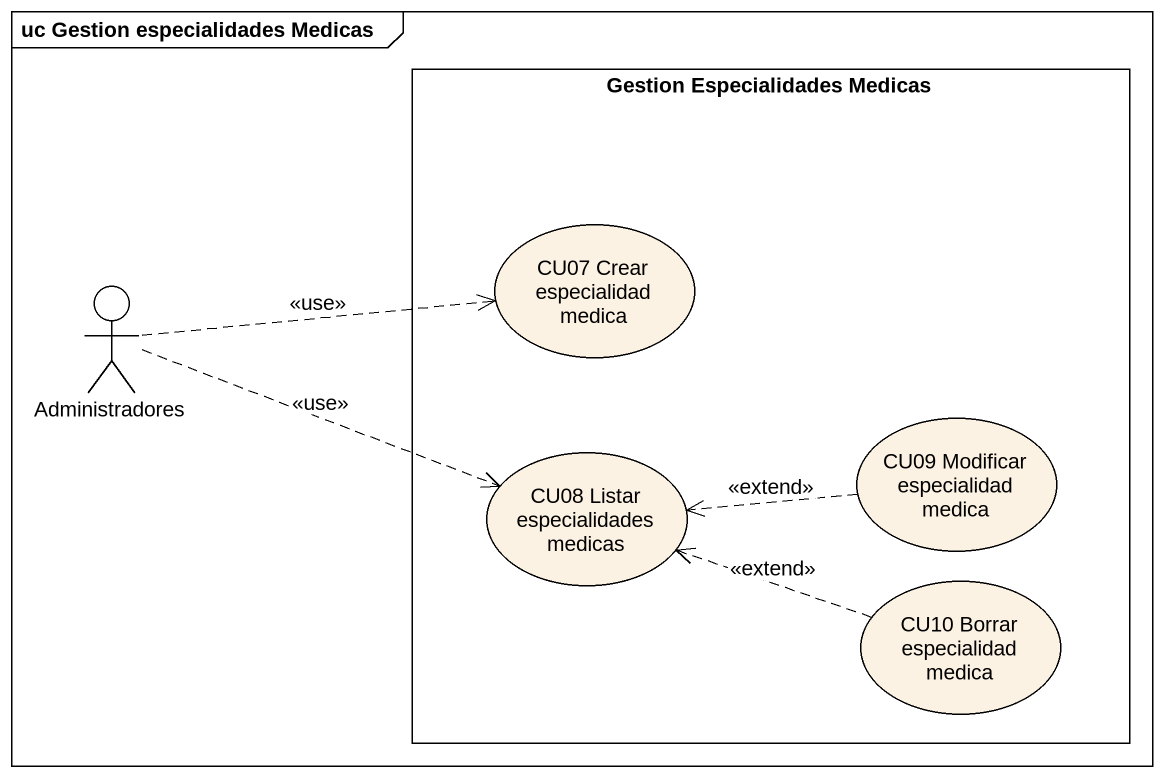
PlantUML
@startuml
mainframe uc Gestion especialidades Medicas
rectangle "Gestion Especialidades Medicas" as Gestion_Especialidades {
  usecase "CU07 Crear especialidad medica" as CU07_Crear_especialidad
  usecase "CU08 Listar especialidades medicas" as CU08_Listar_especialidades
  usecase "CU09 Modificar especialidad medica" as CU09_Modificar_especialidad
  usecase "CU10 Borrar especialidad medica" as CU10_Borrar_especialidad
}
actor Administradores
Administradores .right.> CU07_Crear_especialidad : <<use>>
Administradores .right.> CU08_Listar_especialidades : <<use>>
CU09_Modificar_especialidad .left.> CU08_Listar_especialidades : <<extend>>
CU10_Borrar_especialidad .left.> CU08_Listar_especialidades : <<extend>>
@enduml
